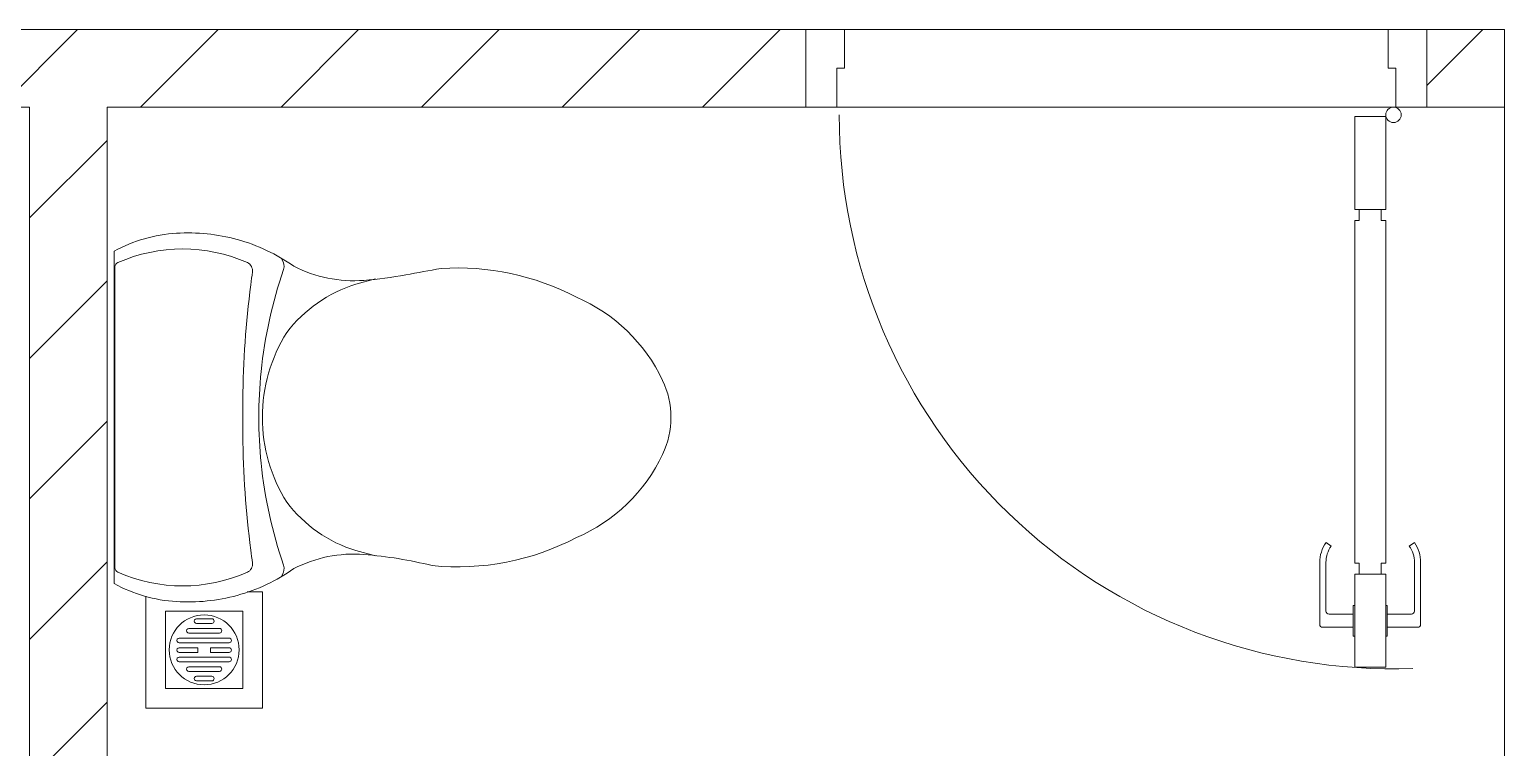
# Model space of a CAD drawing. Header units: millimetres. Extents: x 962 to 239635, y -15958 to 82755.
# Drawn here: x 101703 to 103603, y 49611 to 50537 of the extents above; entities that cross this region are included whole.
import ezdxf

# ---------------------------------------------------------------- set-up
doc = ezdxf.new("R2010")
doc.units = ezdxf.units.MM
for name, color, linetype, lineweight in [('0-1', 7, 'Continuous', 5), ('A-DETL-GENF-1', 9, 'Continuous', 9), ('A-DOOR-1', 254, 'Continuous', 9), ('A-DOOR-2', 9, 'Continuous', 9), ('A-FLOR-2', 9, 'Continuous', 9), ('A-WALL-1', 253, 'Continuous', 18), ('A-WALL-2', 9, 'Continuous', 9), ('A-WALL-PATT-1', 10, 'Continuous', 9), ('M-EQPM-1', 254, 'Continuous', 9), ('P-SANR-FIXT-1', 254, 'Continuous', 9)]:
    doc.layers.add(name, color=color, linetype=linetype, lineweight=lineweight)
pattern_1 = [(45, (0, 0), (-90.50966799187809, 90.50966799187809), [])]

# ---------------------------------------------------------------- blocks, each defined once
blk = doc.blocks.new('DOOR_CW_01 CANH MO-PANEL KINH - DIG_02-800x2200-CỬA NHÔM KÍNH-V2-TKCS_MB TẦNG 2')
at = {"layer": 'A-DETL-GENF-1'}
for p, q in [((-347.0000000000105, 772.0000000009796), (-307.0000000000054, 772.0000000009796)), ((-347.0000000000107, 652.000000000982), (-347.0000000000105, 772.0000000009798)), ((-307.0000000000054, 772.0000000009796), (-307.0000000000056, 652.0000000009819)), ((-349.000000000006, 731.7683564461059), (-347.0000000000059, 731.7683564461059)), ((-349.0000000000062, 692.2316435558546), (-349.0000000000061, 731.768356446106)), ((-347.0000000000062, 692.2316435558546), (-347.000000000006, 731.768356446106)), ((-307.0000000000101, 692.2316435558546), (-307.0000000000101, 731.768356446106)), ((-305.0000000000101, 731.7683564461059), (-307.0000000000101, 731.7683564461059)), ((-305.0000000000101, 692.2316435558546), (-305.0000000000101, 731.768356446106)), ((-392.0000000000061, 637.0000000009805), (-392.0000000000057, 716.4987005529379)), ((-349.0000000000061, 720.4987005529379), (-388.0000000000058, 720.4987005529379)), ((-349.0000000000061, 703.5012994490227), (-380.0000000000059, 703.5012994490227)), ((-305.0000000000101, 720.4987005529376), (-266.0000000000103, 720.4987005529376)), ((-305.00000000001, 703.5012994490227), (-274.0000000000102, 703.5012994490227)), ((-262.0000000000102, 637.0000000009803), (-262.0000000000103, 716.4987005529377)), ((-384.0000000000059, 699.5012994490228), (-384.000000000006, 637.0000000009803)), ((-347.0000000000062, 692.2316435558545), (-349.0000000000062, 692.2316435558545)), ((-307.0000000000101, 692.2316435558545), (-305.0000000000101, 692.2316435558545)), ((-270.0000000000102, 699.5012994490226), (-270.0000000000103, 637.00000000098)), ((-307.0000000000056, 652.000000000982), (-347.0000000000107, 652.000000000982)), ((-313.0000000000056, 652.000000000982), (-341.0000000000107, 652.000000000982)), ((-341.0000000000107, 652.000000000982), (-341.0000000000107, 638.0000000009803)), ((-313.0000000000056, 638.0000000009801), (-313.0000000000056, 652.0000000009818)), ((-347.0000000000107, 638.0000000009801), (-341.0000000000107, 638.0000000009801)), ((-347.0000000000107, 638.0000000009801), (-347.0000000000114, 196.0000000009743)), ((-307.0000000000056, 638.0000000009801), (-313.0000000000056, 638.0000000009801)), ((-307.0000000000063, 196.0000000009743), (-307.0000000000056, 638.0000000009801)), ((-383.861841993011, 611.1890603651834), (-377.3086256386989, 615.7776718559918)), ((-270.1381580070056, 611.1890603651833), (-276.6913743613176, 615.7776718559917)), ((-347.0000000000114, 196.0000000009744), (-341.0000000000114, 196.0000000009744)), ((-341.0000000000114, 196.0000000009744), (-341.0000000000114, 182.0000000009743)), ((-307.0000000000063, 196.0000000009743), (-313.0000000000063, 196.0000000009743)), ((-313.0000000000063, 182.0000000009743), (-313.0000000000063, 196.0000000009744)), ((-307.0000000000055, 182.0000000009742), (-347.0000000000103, 182.0000000009743)), ((-347.0000000000102, 182.0000000009743), (-347.0000000000105, 62.00000000097534)), ((-341.0000000000114, 182.0000000009743), (-313.0000000000063, 182.0000000009742)), ((-307.0000000000057, 62.00000000097528), (-307.0000000000055, 182.0000000009742)), ((-347.0000000000105, 62.00000000097534), (-307.0000000000057, 62.00000000097528))]:
    blk.add_line(p, q, dxfattribs=at)
blk.add_circle((-357.0000000000076, 60.00000000097616), 10, dxfattribs=at)
for centre, radius, start, end in [((-357.0000000000076, 60.00000000097616), 714.0000000000007, 359.9999999999996, 92), ((-388.0000000000057, 716.498700552938), 3.999999999999943, 90, 180), ((-380.0000000000059, 699.5012994490231), 4, 90, 180), ((-274.0000000000103, 699.5012994490226), 4, 0, 90), ((-266.0000000000103, 716.4987005529377), 4, 0, 90), ((-347.0000000000063, 637.0000000009803), 45.00000000000002, 179.9999999999997, 214.9999999999997), ((-347.0000000000063, 637.0000000009803), 36.99999999999984, 179.9999999999999, 214.9999999999999), ((-307.0000000000101, 637.0000000009803), 36.99999999999977, 324.9999999999997, 0), ((-307.0000000000101, 637.0000000009803), 44.99999999999989, 324.9999999999997, 1.447505775030507e-13)]:
    blk.add_arc(centre, radius, start, end, dxfattribs=at)
at = {"layer": 'A-DOOR-2'}
for p, q in [((-360.0000000000086, 50.00000000097387), (-400.000000000008, 50.000000000974)), ((-400.000000000008, 50.000000000974), (-400.0000000000083, -49.99999999999871)), ((-360.0000000000089, 9.672203038491034e-10), (-360.0000000000086, 50.00000000097387)), ((-357.0000000000089, 50.00000000098048), (-332.0000000000089, 50.00000000098048)), ((399.9999999999917, 50.00000000097142), (359.9999999999909, 50.00000000097155)), ((359.9999999999909, 50.00000000097155), (359.9999999999908, 9.650038101938207e-10)), ((399.9999999999914, -50.00000000000129), (399.9999999999917, 50.00000000097142)), ((-350.0000000000079, 9.671925741786918e-10), (-360.0000000000089, 9.672203038491034e-10)), ((-350.000000000008, -49.99999999904497), (-350.0000000000079, 9.671949241507605e-10)), ((359.9999999999908, 9.650038101938207e-10), (349.9999999999898, 9.650376497916114e-10)), ((349.9999999999898, 9.650376497916114e-10), (349.9999999999897, -49.99999999904722)), ((-400.0000000000083, -49.99999999999871), (-350.000000000008, -49.99999999904497)), ((349.9999999999897, -49.99999999904722), (399.9999999999914, -50.00000000000129))]:
    blk.add_line(p, q, dxfattribs=at)
blk = doc.blocks.new('TOILET - TOILET-348229-TKCS_MB TẦNG 2')
at = {"layer": 'P-SANR-FIXT-1'}
for p, q in [((214.1995318668313, -19.05000000000122), (-214.1995318667546, -19.04999999999851)), ((193.97078499803, -19.91553583143607), (-193.9707849979227, -19.91553583143236)), ((-171.7035516261501, -330.2570353388664), (-178.5826640776578, -355.4610644590122)), ((171.7035516262215, -330.2570353388655), (178.5826640777298, -355.4610644590144))]:
    blk.add_line(p, q, dxfattribs=at)
for centre, radius, start, end in [((-46.13760999738189, -111.133930885133), 191.6357479952151, 151.2809300415396, 176.4513422227688), ((-9.838022255078874, -107.1523688825703), 207.3032811351502, 156.2861880749646, 203.7138119250351), ((-193.7090153667803, -26.38577465451942), 6.475531929314479, 92.31678001281682, 156.2861880749644), ((193.7090153668564, -26.38577465452188), 6.47553192931448, 23.71381192502309, 87.68321998690784), ((9.838022255153959, -107.1523688825704), 207.3032811351502, 336.2861880749622, 23.71381192503435), ((46.13760999745864, -111.1339308851331), 191.6357479952132, 3.548657777229072, 28.71906995845935), ((1.853693360708327, -114.1101153993178), 239.7192469555727, 176.451342222769, 195.2960603541507), ((-1.853693360632019, -114.1101153993178), 239.7192469555715, 344.7039396458467, 3.548657777229256), ((-4.003353977857214, -115.7119893735312), 233.6470971093106, 195.2960603541508, 215.2146594502504), ((-14.30394237479296, -1400.385881402284), 1215.583629418794, 90.3973723660729, 97.40697298192794), ((4.388159971324968e-11, -3462.789958907384), 3278.037309305237, 89.60262763392805, 90.3973723660729), ((14.30394237485165, -1400.385881402284), 1215.583629418795, 82.59302701807263, 89.60262763392828), ((4.003353977931188, -115.7119893735311), 233.6470971093119, 324.7853405497476, 344.7039396458467), ((-189.0800195427674, -185.5076524089137), 11.68855928237306, 205.4104838228699, 277.5788024475714), ((0.5529167513281621, -792.1312904916649), 586.9119850767163, 95.83215379759358, 108.9926663103517), ((178.9093763268637, -2951.264857805509), 2778.442103370485, 97.23514351628582, 97.57880244757047), ((3.282794167370461e-11, -786.7181433958776), 581.470672880702, 84.16784620241312, 95.83215379759358), ((-0.5529167512617627, -792.1312904916649), 586.9119850767158, 71.00733368964713, 84.16784620241312), ((-178.9093763268247, -2951.264857805507), 2778.442103370487, 82.42119755242916, 82.76485648371191), ((189.0800195428416, -185.5076524089161), 11.68855928237307, 262.4211975523414, 334.5895161771278), ((3.571972249606972e-11, -415.9841640074298), 206.1039568836559, 90.00000000000017, 122.0731667070444), ((3.544900571374513e-11, -415.9841640074298), 206.1039568836562, 57.92683329295567, 89.99999999999942), ((-194.9505441312366, -224.1118388292315), 13.81066364226807, 230.6723682122974, 288.9926663103689), ((-0.3874102947869895, -383.9560718636442), 179.5349737637684, 127.4035971626914, 162.5964028373153), ((0.3874102948585643, -383.9560718636442), 179.5349737637686, 17.40359716268476, 52.59640283730875), ((194.9505441313103, -224.111838829234), 13.81066364226808, 251.0073336896472, 309.3276317877064), ((-343.4828822549819, -327.3986474169055), 167.3360765967514, 355.4558907417207, 27.37996643146821), ((343.4828822550533, -327.3986474169097), 167.3360765967504, 152.6200335685317, 184.5441092582795), ((-719.24604541987, -297.5343536763932), 544.2841245188786, 346.0536205488104, 355.4558907417197), ((719.2460454198704, -297.5343536764119), 544.284124518806, 184.544109258279, 190.2879440585227), ((-1948.348746160097, -805.1146347579743), 2171.196004482318, 9.680981042718196, 10.89490707434008), ((137.1458721769089, -461.1864712179135), 329.7550814439056, 174.348719896015, 207.6877737289363), ((-137.1458721768386, -461.1864712179119), 329.7550814439059, 332.3122262710613, 3.683462135593233), ((45.14871311199176, -528.5992639728623), 217.6295211508281, 203.2216389143075, 244.771831349566), ((-45.14871311192206, -528.5992639728618), 217.6295211508283, 295.2281686504313, 336.778361085689), ((3.411031457289937e-11, -624.4228520098749), 111.7023465450977, 244.7718313495653, 295.2281686504309)]:
    blk.add_arc(centre, radius, start, end, dxfattribs=at)
blk = doc.blocks.new('THU NUOC - THU NUOC-V68-TKCS_MB TẦNG 2')
at = {"layer": 'M-EQPM-1'}
for p, q in [((-66.26686426149621, 70.57759500340016), (-66.2668642614962, -79.42240499659985)), ((83.73313573850379, 70.57759500340018), (-66.26686426149621, 70.57759500340018)), ((83.7331357385038, -73.44379507119552), (83.73313573850379, 70.57759500340018)), ((58.73313573849118, 45.57759500340042), (-41.26686426150863, 45.57759500340042)), ((-41.26686426150864, 45.57759500340042), (-41.26686426150863, -54.42240499659989)), ((58.73313573849118, -54.42240499659989), (58.73313573849118, 45.57759500340042)), ((-11.0263537124436, 23.2567378039812), (28.49262518942623, 23.25673780398123)), ((-1.076682540792887, 35.63507364413298), (18.54295401777546, 35.63507364413299)), ((18.54295401777542, 29.63507364413298), (-1.076682540792921, 29.63507364413313)), ((-23.34306327274206, 10.80397593692725), (40.86986895846923, 10.80397593692725)), ((40.86986895846923, 4.803975936927253), (-23.34306327274207, 4.803975936927252)), ((28.49262518942617, 17.25673780398092), (-11.02635371244366, 17.25673780398123)), ((-23.34306327276718, -1.196024063072746), (0.7331357384912665, -1.196024063072746)), ((0.7331357384912749, -7.196024063072747), (-23.3430632727672, -7.196024063072747)), ((-23.34306327274207, -13.64878593012677), (40.86986895846923, -13.64878593012677)), ((0.7331357384912665, -1.196024063072746), (0.7331357384912749, -7.196024063072747)), ((16.73313573849129, -1.196024063072746), (40.86986895844411, -1.196024063072746)), ((16.73313573849128, -7.196024063072747), (16.73313573849129, -1.196024063072746)), ((40.86986895844411, -7.196024063072747), (16.73313573849127, -7.196024063072747)), ((40.86986895846923, -19.64878593012677), (-23.34306327274206, -19.64878593012677)), ((-11.02635371244367, -26.10154779718074), (28.49262518942617, -26.10154779718043)), ((28.49262518942623, -32.10154779718074), (-11.0263537124436, -32.10154779718071)), ((-41.26686426150863, -54.42240499659989), (58.73313573849118, -54.42240499659989)), ((-1.076682540792921, -38.47988363733264), (18.54295401777542, -38.47988363733249)), ((18.54295401777546, -44.47988363733251), (-1.076682540792887, -44.4798836373325)), ((-66.2668642614962, -79.42240499659985), (-46.62263453823034, -79.42240499659985))]:
    blk.add_line(p, q, dxfattribs=at)
for centre, radius, start, end in [((8.733135738478751, -4.422404996599722), 44.99999999999996, 5.088887490341627e-14, 179.9999999999995), ((8.733135738478751, -4.422404996599722), 45.00000000000004, 2.544443745170813e-13, 179.9999999999998), ((-11.02635371244363, 20.25673780398123), 3, 90.00000000000026, 269.9999999999988), ((-1.076682540792885, 32.63507364413298), 3.000000000000005, 90.00000000000021, 269.9999999999989), ((18.54295401777544, 32.63507364413298), 3.000000000000002, 269.9999999999989, 89.9999999999993), ((28.49262518942619, 20.25673780398123), 3.000000000000004, 269.9999999999989, 89.99999999999925), ((-23.34306327274206, 7.803975936927253), 3, 90.00000000000044, 269.9999999999994), ((40.86986895846923, 7.803975936927253), 3.000000000000008, 269.9999999999997, 90.00000000000006), ((8.733135738478751, -4.422404996599722), 44.99999999999996, 180.0000000000002, 359.9999999999994), ((8.733135738478751, -4.422404996599722), 45.00000000000004, 179.9999999999997, 359.9999999999992), ((-23.34306327276718, -4.196024063072747), 3.000000000000003, 90.00000000000044, 269.9999999999993), ((-23.34306327274206, -16.64878593012677), 2.999999999999996, 90.0000000000004, 269.9999999999994), ((40.86986895844411, -4.196024063072747), 3.000000000000008, 269.9999999999997, 90.00000000000006), ((40.86986895846923, -16.64878593012677), 3.00000000000001, 269.9999999999995, 89.99999999999972), ((-11.02635371244363, -29.10154779718074), 3.000000000000001, 90.00000000000092, 269.9999999999997), ((28.49262518942619, -29.10154779718074), 3.000000000000002, 270.0000000000001, 90.0000000000005), ((-1.076682540792885, -41.47988363733249), 3.000000000000008, 90.00000000000097, 269.9999999999996), ((18.54295401777544, -41.47988363733249), 3.000000000000004, 270.0000000000001, 90.0000000000005)]:
    blk.add_arc(centre, radius, start, end, dxfattribs=at)
blk = doc.blocks.new('NCV_TKTC_TANG 2_rvt-1-TKCS_MB TẦNG 2')
at = {"layer": 'A-WALL-PATT-1'}
h = blk.add_hatch(dxfattribs=at)
h.set_pattern_fill('FP_1', color=256, style=0, pattern_type=2)
h.set_pattern_definition(pattern_1)
h.paths.add_polyline_path([(38152.56428701597, 50436.93603804536), (40052.56428701597, 50436.93603804538), (40052.56428701597, 50536.93603804539), (38152.56428701597, 50536.93603804537)])
h = blk.add_hatch(dxfattribs=at)
h.set_pattern_fill('FP_1', color=256, style=0, pattern_type=2)
h.set_pattern_definition(pattern_1)
h.paths.add_polyline_path([(41852.56428701596, 50436.93603804541), (41852.56428701596, 50536.93603804541), (41752.56428701597, 50536.93603804541), (41752.56428701597, 50436.93603804541)])
h.paths.add_polyline_path([(40952.56428701596, 50436.93603804542), (40952.56428701597, 50536.93603804541), (40052.56428701597, 50536.93603804544), (40052.56428701597, 50436.93603804543), (40799.48816914606, 50436.93603804542)])
h = blk.add_hatch(dxfattribs=at)
h.set_pattern_fill('FP_1', color=256, style=0, pattern_type=2)
h.set_pattern_definition(pattern_1)
h.paths.add_polyline_path([(39952.56428701594, 48636.93603804545), (40052.56428701594, 48636.93603804545), (40052.56428701597, 50436.93603804538), (39952.56428701597, 50436.93603804538), (39952.56428701594, 48748.83281608187)])
at = {"layer": 'A-FLOR-2'}
for p, q in [((41002.56428701591, 50536.93603804539), (41702.56428701591, 50536.93603804539)), ((41852.56428701596, 48536.93603804537), (41852.56428701597, 50436.93603804538))]:
    blk.add_line(p, q, dxfattribs=at)
at = {"layer": 'A-WALL-1'}
for p, q in [((40052.56428701592, 50536.93603804534), (38152.56428701593, 50536.93603804531)), ((40952.56428701593, 50536.93603804537), (40052.56428701592, 50536.93603804539)), ((40952.56428701591, 50436.93603804537), (40952.56428701593, 50536.93603804537)), ((41852.56428701591, 50536.93603804536), (41752.56428701591, 50536.93603804536)), ((41752.56428701591, 50536.93603804536), (41752.56428701591, 50436.93603804536)), ((41852.56428701591, 50436.93603804536), (41852.56428701591, 50536.93603804536)), ((38152.56428701593, 50436.93603804531), (39952.56428701593, 50436.93603804534)), ((39952.56428701593, 50436.93603804534), (39952.5642870159, 48636.9360380454)), ((40052.56428701592, 50436.93603804538), (40952.56428701591, 50436.93603804537)), ((40052.5642870159, 48636.9360380454), (40052.56428701592, 50436.93603804534)), ((41752.56428701591, 50436.93603804536), (41852.56428701591, 50436.93603804536))]:
    blk.add_line(p, q, dxfattribs=at)
at = {"layer": 'A-WALL-2'}
for p, q in [((41002.56428701591, 50536.93603804537), (41702.56428701592, 50536.93603804536)), ((41712.56428701591, 50436.93603804536), (40992.56428701591, 50436.93603804537))]:
    blk.add_line(p, q, dxfattribs=at)
at = {"layer": 'A-DOOR-1', "rotation": 180}
blk.add_blockref('DOOR_CW_01 CANH MO-PANEL KINH - DIG_02-800x2200-CỬA NHÔM KÍNH-V2-TKCS_MB TẦNG 2', (41352.56428701591, 50486.93603804537), dxfattribs=at)
at = {"layer": 'M-EQPM-1', "rotation": 180}
blk.add_blockref('THU NUOC - THU NUOC-V68-TKCS_MB TẦNG 2', (40186.29742275455, 49732.92059047375), dxfattribs=at)
at = {"layer": 'P-SANR-FIXT-1', "rotation": 89.9999999999988}
blk.add_blockref('TOILET - TOILET-348229-TKCS_MB TẦNG 2', (40042.64875118459, 50036.94299547091), dxfattribs=at)

msp = doc.modelspace()

# ---------------------------------------------------------------- block references
at = {"layer": '0-1'}
msp.add_blockref('NCV_TKTC_TANG 2_rvt-1-TKCS_MB TẦNG 2', (61750.89735263406, 0), dxfattribs=at)

doc.saveas('drawing.dxf')
